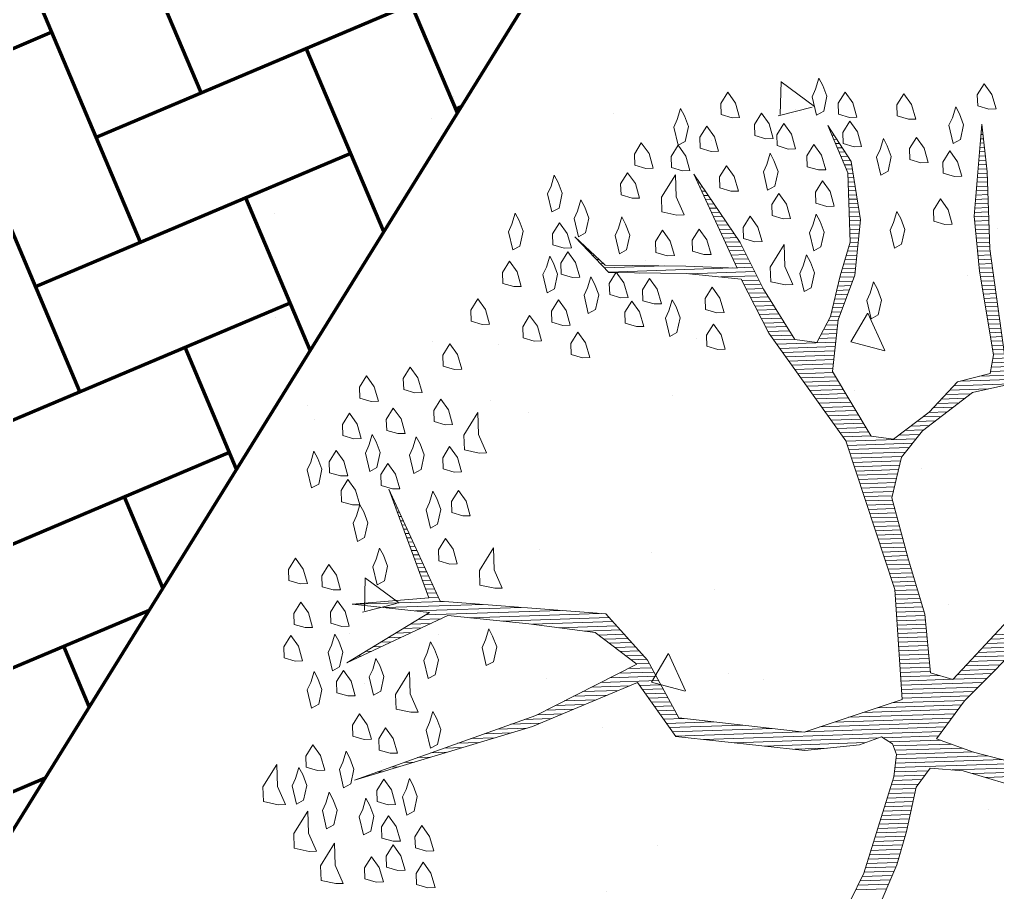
# Model space of a CAD drawing. Header units: millimetres. Extents: x 111 to 1506, y 14 to 566.
# Drawn here: x 218.242 to 219.819, y 161.33 to 162.738 of the extents above; entities that cross this region are included whole.
import ezdxf

# ---------------------------------------------------------------- set-up
doc = ezdxf.new("R2010")
doc.units = ezdxf.units.MM
doc.layers.add('ARBOLES', color=78, linetype='Continuous', lineweight=5)
doc.layers.add('G', color=254, linetype='Continuous', lineweight=5)

# ---------------------------------------------------------------- blocks, each defined once
blk = doc.blocks.new('*X16')
at = {"color": 0}
for p, q in [((17.5775, 17.92), (17.578, 17.92)), ((17.5814, 17.91), (17.584, 17.91)), ((17.5852, 17.9), (17.59, 17.9)), ((17.5891, 17.89), (17.596, 17.89)), ((17.9309, 17.89), (17.9356, 17.89)), ((17.9321, 17.9), (17.9348, 17.9)), ((17.9333, 17.91), (17.9341, 17.91)), ((17.5929, 17.88), (17.602, 17.88)), ((17.5967, 17.87), (17.608, 17.87)), ((17.9285, 17.87), (17.9371, 17.87)), ((17.9297, 17.88), (17.9364, 17.88)), ((17.6006, 17.86), (17.614, 17.86)), ((17.6044, 17.85), (17.62, 17.85)), ((17.9261, 17.85), (17.9387, 17.85)), ((17.9273, 17.86), (17.9379, 17.86)), ((17.6083, 17.84), (17.626, 17.84)), ((17.6121, 17.83), (17.6285, 17.83)), ((17.9237, 17.83), (17.9402, 17.83)), ((17.9249, 17.84), (17.9395, 17.84)), ((17.2621, 17.82), (17.2622, 17.82)), ((17.2663, 17.81), (17.2685, 17.81)), ((17.2706, 17.8), (17.2748, 17.8)), ((17.616, 17.82), (17.6298, 17.82)), ((17.6191, 17.81), (17.631, 17.81)), ((17.6191, 17.8), (17.6323, 17.8)), ((17.9201, 17.8), (17.9423, 17.8)), ((17.9213, 17.81), (17.9418, 17.81)), ((17.9225, 17.82), (17.941, 17.82)), ((17.2748, 17.79), (17.2811, 17.79)), ((17.279, 17.78), (17.2874, 17.78)), ((17.6191, 17.79), (17.6335, 17.79)), ((17.6191, 17.78), (17.6348, 17.78)), ((17.9177, 17.78), (17.9423, 17.78)), ((17.9189, 17.79), (17.9423, 17.79)), ((17.2832, 17.77), (17.2937, 17.77)), ((17.2875, 17.76), (17.3001, 17.76)), ((17.6191, 17.77), (17.636, 17.77)), ((17.6191, 17.76), (17.6373, 17.76)), ((17.9153, 17.76), (17.9423, 17.76)), ((17.9165, 17.77), (17.9423, 17.77)), ((17.2917, 17.75), (17.3064, 17.75)), ((17.2959, 17.74), (17.3127, 17.74)), ((17.6191, 17.75), (17.6385, 17.75)), ((17.6191, 17.74), (17.6398, 17.74)), ((17.9129, 17.74), (17.9423, 17.74)), ((17.9141, 17.75), (17.9423, 17.75)), ((17.3002, 17.73), (17.319, 17.73)), ((17.3044, 17.72), (17.3253, 17.72)), ((17.3086, 17.71), (17.3316, 17.71)), ((17.6191, 17.73), (17.641, 17.73)), ((17.6191, 17.72), (17.6423, 17.72)), ((17.6191, 17.71), (17.6435, 17.71)), ((17.9093, 17.71), (17.9423, 17.71)), ((17.9105, 17.72), (17.9423, 17.72)), ((17.9117, 17.73), (17.9423, 17.73)), ((17.3129, 17.7), (17.3379, 17.7)), ((17.3171, 17.69), (17.3443, 17.69)), ((17.6191, 17.7), (17.6445, 17.7)), ((17.6191, 17.69), (17.6431, 17.69)), ((17.9083, 17.7), (17.9423, 17.7)), ((17.909, 17.69), (17.9423, 17.69)), ((16.9852, 17.68), (16.9856, 17.68)), ((16.9942, 17.67), (16.9956, 17.67)), ((17.3213, 17.68), (17.3506, 17.68)), ((17.3256, 17.67), (17.3569, 17.67)), ((17.6191, 17.68), (17.6418, 17.68)), ((17.6191, 17.67), (17.6405, 17.67)), ((17.9097, 17.68), (17.9423, 17.68)), ((17.9103, 17.67), (17.9423, 17.67)), ((17.0032, 17.66), (17.0056, 17.66)), ((17.0122, 17.65), (17.0156, 17.65)), ((17.0212, 17.64), (17.0256, 17.64)), ((17.3298, 17.66), (17.3632, 17.66)), ((17.334, 17.65), (17.368, 17.65)), ((17.3382, 17.64), (17.3727, 17.64)), ((17.6157, 17.64), (17.6365, 17.64)), ((17.619, 17.65), (17.6378, 17.65)), ((17.6191, 17.66), (17.6391, 17.66)), ((17.911, 17.66), (17.9423, 17.66)), ((17.9117, 17.65), (17.9423, 17.65)), ((17.9123, 17.64), (17.9423, 17.64)), ((17.0302, 17.63), (17.0356, 17.63)), ((17.0392, 17.62), (17.0456, 17.62)), ((17.3425, 17.63), (17.3773, 17.63)), ((17.3467, 17.62), (17.3819, 17.62)), ((17.6091, 17.62), (17.6338, 17.62)), ((17.6124, 17.63), (17.6351, 17.63)), ((17.913, 17.63), (17.9423, 17.63)), ((17.9137, 17.62), (17.9428, 17.62)), ((17.0482, 17.61), (17.1861, 17.61)), ((17.0572, 17.6), (17.3444, 17.6)), ((17.3509, 17.61), (17.3865, 17.61)), ((17.3552, 17.6), (17.3911, 17.6)), ((17.6024, 17.6), (17.6311, 17.6)), ((17.6057, 17.61), (17.6325, 17.61)), ((17.9143, 17.61), (17.9438, 17.61)), ((17.915, 17.6), (17.9448, 17.6)), ((17.2417, 17.59), (17.3957, 17.59)), ((17.3167, 17.58), (17.4003, 17.58)), ((17.5957, 17.58), (17.6285, 17.58)), ((17.5991, 17.59), (17.6298, 17.59)), ((17.9157, 17.59), (17.9459, 17.59)), ((17.9163, 17.58), (17.9469, 17.58)), ((17.3657, 17.57), (17.405, 17.57)), ((17.3704, 17.56), (17.4096, 17.56)), ((17.3751, 17.55), (17.4142, 17.55)), ((17.5872, 17.55), (17.6178, 17.55)), ((17.5899, 17.56), (17.6219, 17.56)), ((17.5926, 17.57), (17.6261, 17.57)), ((17.9172, 17.57), (17.9479, 17.57)), ((17.9186, 17.56), (17.949, 17.56)), ((17.9199, 17.55), (17.95, 17.55)), ((17.3797, 17.54), (17.4197, 17.54)), ((17.3844, 17.53), (17.4254, 17.53)), ((17.5817, 17.53), (17.6094, 17.53)), ((17.5844, 17.54), (17.6136, 17.54)), ((17.9212, 17.54), (17.951, 17.54)), ((17.9225, 17.53), (17.9521, 17.53)), ((17.3891, 17.52), (17.4311, 17.52)), ((17.3937, 17.51), (17.4369, 17.51)), ((17.5762, 17.51), (17.6011, 17.51)), ((17.579, 17.52), (17.6053, 17.52)), ((17.9238, 17.52), (17.9531, 17.52)), ((17.9251, 17.51), (17.9541, 17.51)), ((17.3984, 17.5), (17.4426, 17.5)), ((17.4031, 17.49), (17.4483, 17.49)), ((17.5708, 17.49), (17.5928, 17.49)), ((17.5735, 17.5), (17.5969, 17.5)), ((17.9264, 17.5), (17.9552, 17.5)), ((17.9277, 17.49), (17.9562, 17.49)), ((17.4077, 17.48), (17.454, 17.48)), ((17.4124, 17.47), (17.4597, 17.47)), ((17.4171, 17.46), (17.4654, 17.46)), ((17.5566, 17.46), (17.5834, 17.46)), ((17.5623, 17.47), (17.5849, 17.47)), ((17.568, 17.48), (17.5886, 17.48)), ((17.929, 17.48), (17.9572, 17.48)), ((17.9303, 17.47), (17.9583, 17.47)), ((17.9316, 17.46), (17.9593, 17.46)), ((17.4217, 17.45), (17.4711, 17.45)), ((17.4276, 17.44), (17.4769, 17.44)), ((17.5452, 17.44), (17.5806, 17.44)), ((17.5509, 17.45), (17.582, 17.45)), ((17.9329, 17.45), (17.9604, 17.45)), ((17.9342, 17.44), (17.9614, 17.44)), ((17.4343, 17.43), (17.4826, 17.43)), ((17.441, 17.42), (17.5777, 17.42)), ((17.5394, 17.43), (17.5792, 17.43)), ((17.9355, 17.43), (17.9624, 17.43)), ((17.9368, 17.42), (17.9635, 17.42)), ((17.4476, 17.41), (17.5763, 17.41)), ((17.4543, 17.4), (17.5749, 17.4)), ((17.461, 17.39), (17.5734, 17.39)), ((17.9381, 17.41), (17.9645, 17.41)), ((17.9394, 17.4), (17.9655, 17.4)), ((17.9407, 17.39), (17.9666, 17.39)), ((17.4676, 17.38), (17.572, 17.38)), ((17.4743, 17.37), (17.5706, 17.37)), ((17.9407, 17.37), (17.984, 17.37)), ((17.942, 17.38), (17.9676, 17.38)), ((17.481, 17.36), (17.5692, 17.36)), ((17.4876, 17.35), (17.5695, 17.35)), ((17.9367, 17.35), (18.061, 17.35)), ((17.9387, 17.36), (18.004, 17.36)), ((17.4943, 17.34), (17.5751, 17.34)), ((17.501, 17.33), (17.5807, 17.33)), ((17.9087, 17.33), (18.0396, 17.33)), ((17.9347, 17.34), (18.0503, 17.34)), ((17.5076, 17.32), (17.5862, 17.32)), ((17.5143, 17.31), (17.5918, 17.31)), ((17.521, 17.3), (17.5973, 17.3)), ((17.8387, 17.3), (17.9283, 17.3)), ((17.8487, 17.31), (17.9816, 17.31)), ((17.8637, 17.32), (18.0288, 17.32)), ((17.5276, 17.29), (17.6029, 17.29)), ((17.5343, 17.28), (17.6084, 17.28)), ((17.8187, 17.28), (17.873, 17.28)), ((17.8287, 17.29), (17.887, 17.29)), ((17.541, 17.27), (17.614, 17.27)), ((17.5476, 17.26), (17.6195, 17.26)), ((17.7987, 17.26), (17.845, 17.26)), ((17.8087, 17.27), (17.859, 17.27)), ((17.5543, 17.25), (17.6251, 17.25)), ((17.561, 17.24), (17.6307, 17.24)), ((17.7741, 17.24), (17.817, 17.24)), ((17.7884, 17.25), (17.831, 17.25)), ((17.5676, 17.23), (17.6362, 17.23)), ((17.5743, 17.22), (17.6418, 17.22)), ((17.581, 17.21), (17.6473, 17.21)), ((17.7313, 17.21), (17.775, 17.21)), ((17.7456, 17.22), (17.789, 17.22)), ((17.7599, 17.23), (17.803, 17.23)), ((17.5876, 17.2), (17.6529, 17.2)), ((17.5939, 17.19), (17.7568, 17.19)), ((17.717, 17.2), (17.7653, 17.2)), ((17.5968, 17.18), (17.7482, 17.18)), ((17.5998, 17.17), (17.7396, 17.17)), ((17.6027, 17.16), (17.731, 17.16)), ((17.6056, 17.15), (17.7225, 17.15)), ((17.6085, 17.14), (17.7189, 17.14)), ((17.6115, 17.13), (17.7161, 17.13)), ((17.6144, 17.12), (17.7134, 17.12)), ((16.5321, 17.11), (16.5325, 17.11)), ((16.5355, 17.1), (16.5367, 17.1)), ((17.6173, 17.11), (17.7107, 17.11)), ((17.6203, 17.1), (17.7079, 17.1)), ((16.5388, 17.09), (16.5409, 17.09)), ((16.5421, 17.08), (16.5451, 17.08)), ((17.6232, 17.09), (17.7052, 17.09)), ((17.6261, 17.08), (17.7025, 17.08)), ((16.5454, 17.07), (16.5493, 17.07)), ((16.5488, 17.06), (16.5535, 17.06)), ((16.5521, 17.05), (16.5577, 17.05)), ((17.629, 17.07), (17.6998, 17.07)), ((17.632, 17.06), (17.697, 17.06)), ((17.6349, 17.05), (17.6968, 17.05)), ((16.5554, 17.04), (16.5619, 17.04)), ((16.5588, 17.03), (16.566, 17.03)), ((17.6378, 17.04), (17.6992, 17.04)), ((17.6407, 17.03), (17.7015, 17.03)), ((16.5621, 17.02), (16.5702, 17.02)), ((16.5654, 17.01), (16.5744, 17.01)), ((17.6437, 17.02), (17.7039, 17.02)), ((17.6466, 17.01), (17.7062, 17.01)), ((16.5688, 17), (16.5786, 17)), ((16.5721, 16.99), (16.5828, 16.99)), ((17.6495, 17), (17.7086, 17)), ((17.6524, 16.99), (17.7109, 16.99)), ((16.5754, 16.98), (16.587, 16.98)), ((16.5788, 16.97), (16.5912, 16.97)), ((16.5821, 16.96), (16.5954, 16.96)), ((17.6554, 16.98), (17.7133, 16.98)), ((17.6583, 16.97), (17.7156, 16.97)), ((17.6612, 16.96), (17.718, 16.96)), ((16.5854, 16.95), (16.5996, 16.95)), ((16.5888, 16.94), (16.6038, 16.94)), ((17.6642, 16.95), (17.7204, 16.95)), ((17.6671, 16.94), (17.7227, 16.94)), ((16.5921, 16.93), (16.608, 16.93)), ((16.5954, 16.92), (16.6122, 16.92)), ((17.67, 16.93), (17.7251, 16.93)), ((17.6729, 16.92), (17.7274, 16.92)), ((16.5988, 16.91), (16.6164, 16.91)), ((16.6021, 16.9), (16.6206, 16.9)), ((17.6759, 16.91), (17.7298, 16.91)), ((17.6788, 16.9), (17.7324, 16.9)), ((16.6054, 16.89), (16.6248, 16.89)), ((16.6088, 16.88), (16.629, 16.88)), ((16.6121, 16.87), (16.6331, 16.87)), ((17.6817, 16.89), (17.7351, 16.89)), ((17.6846, 16.88), (17.7378, 16.88)), ((17.6876, 16.87), (17.7404, 16.87)), ((16.443, 16.85), (16.6488, 16.85)), ((16.6154, 16.86), (16.6373, 16.86)), ((17.6905, 16.86), (17.7431, 16.86)), ((17.6934, 16.85), (17.7458, 16.85)), ((16.513, 16.84), (16.7388, 16.84)), ((16.583, 16.83), (16.8288, 16.83)), ((17.6957, 16.84), (17.7484, 16.84)), ((17.6961, 16.83), (17.7511, 16.83)), ((16.5885, 16.81), (16.6422, 16.81)), ((16.6062, 16.82), (16.9188, 16.82)), ((16.7083, 16.81), (17.0088, 16.81)), ((17.6964, 16.82), (17.7538, 16.82)), ((17.6967, 16.81), (17.7564, 16.81)), ((16.5355, 16.78), (16.5722, 16.78)), ((16.5531, 16.79), (16.5956, 16.79)), ((16.5708, 16.8), (16.6189, 16.8)), ((16.7816, 16.8), (17.0309, 16.8)), ((16.8532, 16.79), (17.0394, 16.79)), ((16.9132, 16.78), (17.0478, 16.78)), ((17.6971, 16.8), (17.7591, 16.8)), ((17.6974, 16.79), (17.7618, 16.79)), ((17.6977, 16.78), (17.7639, 16.78)), ((16.5001, 16.76), (16.5256, 16.76)), ((16.5178, 16.77), (16.5489, 16.77)), ((16.9732, 16.77), (17.0563, 16.77)), ((17.0054, 16.76), (17.0647, 16.76)), ((17.6981, 16.77), (17.7645, 16.77)), ((17.6984, 16.76), (17.7651, 16.76)), ((16.4647, 16.74), (16.4789, 16.74)), ((16.4824, 16.75), (16.5022, 16.75)), ((17.0177, 16.75), (17.0732, 16.75)), ((17.0299, 16.74), (17.0817, 16.74)), ((17.6987, 16.75), (17.7657, 16.75)), ((17.6991, 16.74), (17.7664, 16.74)), ((16.4293, 16.72), (16.4322, 16.72)), ((16.447, 16.73), (16.4556, 16.73)), ((17.0421, 16.73), (17.0901, 16.73)), ((17.0543, 16.72), (17.0986, 16.72)), ((17.0665, 16.71), (17.1071, 16.71)), ((17.6994, 16.73), (17.767, 16.73)), ((17.6997, 16.72), (17.7676, 16.72)), ((17.7001, 16.71), (17.7682, 16.71)), ((17.9035, 16.71), (17.9873, 16.71)), ((17.9135, 16.72), (17.9979, 16.72)), ((17.9235, 16.73), (18.0084, 16.73)), ((17.0788, 16.7), (17.1155, 16.7)), ((17.091, 16.69), (17.1213, 16.69)), ((17.7004, 16.7), (17.7689, 16.7)), ((17.7007, 16.69), (17.7695, 16.69)), ((17.8835, 16.69), (17.9662, 16.69)), ((17.8935, 16.7), (17.9768, 16.7)), ((17.0504, 16.67), (17.1313, 16.67)), ((17.0719, 16.68), (17.1263, 16.68)), ((17.7011, 16.68), (17.7701, 16.68)), ((17.7014, 16.67), (17.7707, 16.67)), ((17.8635, 16.67), (17.9451, 16.67)), ((17.8735, 16.68), (17.9556, 16.68)), ((17.0073, 16.65), (17.1413, 16.65)), ((17.0288, 16.66), (17.1363, 16.66)), ((17.7017, 16.66), (17.7714, 16.66)), ((17.7021, 16.65), (17.772, 16.65)), ((17.8435, 16.65), (17.924, 16.65)), ((17.8535, 16.66), (17.9345, 16.66)), ((16.9427, 16.62), (17.0214, 16.62)), ((16.9642, 16.63), (17.0477, 16.63)), ((16.9858, 16.64), (17.0741, 16.64)), ((17.0964, 16.64), (17.1463, 16.64)), ((17.1031, 16.63), (17.1513, 16.63)), ((17.1097, 16.62), (17.1563, 16.62)), ((17.7024, 16.64), (17.7924, 16.64)), ((17.7027, 16.63), (17.8224, 16.63)), ((17.7031, 16.62), (17.8923, 16.62)), ((17.8235, 16.63), (17.9029, 16.63)), ((17.8335, 16.64), (17.9134, 16.64)), ((16.8996, 16.6), (16.9686, 16.6)), ((16.9211, 16.61), (16.995, 16.61)), ((17.1164, 16.61), (17.1613, 16.61)), ((17.1231, 16.6), (17.1663, 16.6)), ((17.7034, 16.61), (17.8818, 16.61)), ((17.7037, 16.6), (17.8712, 16.6)), ((16.8565, 16.58), (16.9159, 16.58)), ((16.8781, 16.59), (16.9423, 16.59)), ((17.1297, 16.59), (17.1713, 16.59)), ((17.1364, 16.58), (17.1763, 16.58)), ((17.6798, 16.58), (17.8501, 16.58)), ((17.7041, 16.59), (17.8606, 16.59)), ((16.7953, 16.56), (16.8632, 16.56)), ((16.8265, 16.57), (16.8895, 16.57)), ((17.1431, 16.57), (17.1813, 16.57)), ((17.1497, 16.56), (17.1971, 16.56)), ((17.6123, 16.56), (17.8338, 16.56)), ((17.646, 16.57), (17.8418, 16.57)), ((16.7015, 16.53), (16.7578, 16.53)), ((16.7328, 16.54), (16.7955, 16.54)), ((16.764, 16.55), (16.8332, 16.55)), ((17.1564, 16.55), (17.2651, 16.55)), ((17.163, 16.54), (17.3331, 16.54)), ((17.1697, 16.53), (17.401, 16.53)), ((17.511, 16.53), (17.8098, 16.53)), ((17.5448, 16.54), (17.8178, 16.54)), ((17.5785, 16.55), (17.8258, 16.55)), ((16.639, 16.51), (16.6824, 16.51)), ((16.6703, 16.52), (16.7201, 16.52)), ((17.1764, 16.52), (17.469, 16.52)), ((17.2412, 16.51), (17.7938, 16.51)), ((17.4773, 16.52), (17.8018, 16.52)), ((16.5765, 16.49), (16.607, 16.49)), ((16.6078, 16.5), (16.6447, 16.5)), ((17.3112, 16.5), (17.6466, 16.5)), ((17.3812, 16.49), (17.6166, 16.49)), ((17.6564, 16.5), (17.7858, 16.5)), ((17.6714, 16.49), (17.7899, 16.49)), ((16.514, 16.47), (16.5317, 16.47)), ((16.5453, 16.48), (16.5693, 16.48)), ((17.4512, 16.48), (17.5245, 16.48)), ((17.6804, 16.48), (17.8149, 16.48)), ((17.6837, 16.47), (17.8399, 16.47)), ((16.4515, 16.45), (16.4563, 16.45)), ((16.4828, 16.46), (16.494, 16.46)), ((17.6839, 16.44), (17.9326, 16.44)), ((17.6855, 16.45), (17.8986, 16.45)), ((17.687, 16.46), (17.8649, 16.46)), ((17.6805, 16.42), (17.7592, 16.42)), ((17.6822, 16.43), (17.9666, 16.43)), ((17.8145, 16.42), (18.0006, 16.42)), ((17.6757, 16.4), (17.7432, 16.4)), ((17.6789, 16.41), (17.7512, 16.41)), ((17.8617, 16.41), (18.0157, 16.41)), ((17.8916, 16.4), (18.0232, 16.4)), ((17.6653, 16.37), (17.7264, 16.37)), ((17.6687, 16.38), (17.7289, 16.38)), ((17.6722, 16.39), (17.7352, 16.39)), ((17.6584, 16.35), (17.7214, 16.35)), ((17.6618, 16.36), (17.7239, 16.36)), ((17.6514, 16.33), (17.7164, 16.33)), ((17.6549, 16.34), (17.7189, 16.34)), ((17.6445, 16.31), (17.7114, 16.31)), ((17.648, 16.32), (17.7139, 16.32)), ((17.6341, 16.28), (17.7038, 16.28)), ((17.6376, 16.29), (17.7064, 16.29)), ((17.6411, 16.3), (17.7089, 16.3)), ((17.6272, 16.26), (17.6971, 16.26)), ((17.6307, 16.27), (17.7005, 16.27)), ((17.6203, 16.24), (17.6905, 16.24)), ((17.6237, 16.25), (17.6938, 16.25)), ((17.6134, 16.22), (17.6838, 16.22)), ((17.6168, 16.23), (17.6871, 16.23)), ((17.603, 16.19), (17.6719, 16.19)), ((17.6064, 16.2), (17.6766, 16.2)), ((17.6099, 16.21), (17.6805, 16.21)), ((17.5928, 16.17), (17.6627, 16.17)), ((17.5981, 16.18), (17.6673, 16.18)), ((17.5821, 16.15), (17.6535, 16.15)), ((17.5874, 16.16), (17.6581, 16.16))]:
    blk.add_line(p, q, dxfattribs=at)
blk = doc.blocks.new('E1E')
at = {"layer": 'ARBOLES', "ltscale": 0.2}
for p, q in [((96.1395, 58.8197), (96.1395, 58.8197)), ((96.6386, 58.7496), (96.6386, 58.7496)), ((96.0816, 58.6988), (96.0816, 58.6988)), ((96.7277, 58.6218), (96.7277, 58.6218)), ((96.7897, 58.5418), (96.7897, 58.5418)), ((96.2657, 58.527), (96.2657, 58.527)), ((96.7825, 58.4946), (96.7278, 58.4546)), ((96.8025, 58.431), (96.78, 58.4907)), ((96.4032, 58.4799), (96.4032, 58.4799)), ((96.6289, 58.4788), (96.6289, 58.4788)), ((96.8019, 58.4317), (96.7246, 58.4514)), ((96.0502, 58.4349), (96.0502, 58.4349)), ((96.2114, 58.4099), (96.1441, 58.4015)), ((96.2025, 58.3466), (96.2117, 58.4097)), ((95.5121, 58.3932), (95.5121, 58.3932)), ((96.2019, 58.3461), (96.1439, 58.4008)), ((96.0788, 58.338), (96.0788, 58.338)), ((96.0113, 58.3231), (96.0113, 58.3231)), ((96.5104, 58.2531), (96.5104, 58.2531)), ((95.7543, 58.1961), (95.7543, 58.1961)), ((96.1659, 58.1962), (96.1659, 58.1962)), ((97.0096, 58.183), (97.0096, 58.183)), ((96.3063, 58.1771), (96.3063, 58.1771)), ((97.032, 58.1625), (97.032, 58.1625)), ((95.7346, 58.0534), (95.7346, 58.0534)), ((97.1546, 58.0293), (97.1546, 58.0293)), ((96.6306, 58.0145), (96.6306, 58.0145)), ((96.7075, 58.0206), (96.7075, 58.0206)), ((96.8535, 57.957), (96.8535, 57.957)), ((96.7329, 57.9133), (96.7329, 57.9133)), ((96.3831, 57.8787), (96.3831, 57.8787)), ((97.2321, 57.8433), (97.2321, 57.8433)), ((95.8816, 57.8288), (95.8816, 57.8288)), ((96.3808, 57.7588), (96.3808, 57.7588)), ((96.0586, 57.7367), (96.0586, 57.7367)), ((96.5308, 57.6837), (96.5308, 57.6837)), ((96.1011, 57.6524), (96.0338, 57.644)), ((96.0922, 57.5891), (96.1014, 57.6522)), ((96.5309, 57.6553), (96.5309, 57.6553)), ((96.0916, 57.5886), (96.0336, 57.6433)), ((97.0189, 57.5576), (97.0189, 57.5576)), ((96.9955, 57.5021), (96.9955, 57.5021)), ((95.9403, 57.448), (95.9403, 57.448)), ((96.6945, 57.4157), (96.6945, 57.4157)), ((96.4995, 57.3914), (96.4995, 57.3914)), ((95.9202, 57.3422), (95.9202, 57.3422)), ((96.3968, 57.2987), (96.3421, 57.2587)), ((96.4168, 57.2351), (96.3942, 57.2948)), ((96.37, 57.2738), (96.37, 57.2738)), ((96.2526, 57.2622), (96.2526, 57.2622)), ((96.4161, 57.2358), (96.3388, 57.2555)), ((96.0455, 57.1319), (96.0455, 57.1319))]:
    blk.add_line(p, q, dxfattribs=at)
for points in [[(95.6387, 58.6613), (95.6373, 58.5593), (95.6439, 58.4921), (95.6591, 58.4054), (95.6476, 58.3613), (95.5861, 58.3417), (95.4965, 58.333)], [(95.4561, 58.2838), (95.5811, 58.3005), (95.6577, 58.3035), (95.6347, 58.2152), (95.5632, 58.0431)], [(95.6102, 58.0251), (95.6715, 58.1849), (95.7164, 58.1893), (95.7692, 58.0881), (95.8387, 58.0021), (95.9139, 57.9032), (95.9263, 57.8229), (95.9075, 57.76), (95.8454, 57.6544), (95.75, 57.5886)], [(95.8158, 57.5633), (95.9193, 57.3834), (95.9802, 57.2468), (96.0243, 57.1651), (95.9714, 57.3364), (95.9215, 57.4311), (95.8354, 57.572), (95.8274, 57.6074), (95.8801, 57.6465), (95.909, 57.7217), (95.9538, 57.7962), (95.9957, 57.8071), (96.1128, 57.719), (96.1404, 57.6221), (96.1426, 57.5296), (96.173, 57.4262), (96.2324, 57.3279), (96.3004, 57.2803), (96.2302, 57.3504), (96.1752, 57.4739), (96.1686, 57.5412), (96.1563, 57.6214), (96.162, 57.6785), (96.2039, 57.6894), (96.2965, 57.6215), (96.3732, 57.5543), (96.5063, 57.4655), (96.3594, 57.6027), (96.4534, 57.6368), (96.5994, 57.694), (96.6746, 57.6651), (96.5871, 57.7041), (96.4476, 57.6498), (96.3442, 57.6194), (96.2553, 57.6966), (96.0383, 57.8338), (95.8415, 58.0658), (95.7481, 58.258), (95.9006, 58.3882), (96.1362, 58.4542), (96.2345, 58.3733), (96.3437, 58.3206), (96.6509, 58.4184), (96.8252, 58.2544), (96.6733, 58.4206), (96.807, 58.4879), (96.6617, 58.4466), (96.7737, 58.5977), (96.6263, 58.4386), (96.4745, 58.3944), (96.3488, 58.3618), (96.2512, 58.3884), (96.3956, 58.5541), (96.6745, 58.803), (96.3934, 58.5765), (96.2367, 58.421), (96.1282, 58.4896), (95.8861, 58.4207), (95.7914, 58.3708), (95.7582, 58.3404), (95.7329, 58.3447), (95.7177, 58.3613), (95.7068, 58.4033), (95.69, 58.5984), (95.6986, 58.7192)]]:
    blk.add_lwpolyline(points, dxfattribs=at)
for points in [[(96.6324, 59.0025), (96.6613, 59.0075), (96.6729, 58.9815), (96.6643, 58.9309), (96.6469, 58.9699), (96.6194, 58.9967)], [(96.5609, 58.9706), (96.5833, 58.9728), (96.592, 58.9533), (96.5876, 58.928), (96.5659, 58.9417), (96.5479, 58.9648)], [(96.704, 58.9642), (96.7329, 58.9693), (96.7445, 58.9433), (96.7359, 58.8926), (96.7185, 58.9317), (96.691, 58.9584)], [(96.464, 58.9431), (96.4864, 58.9452), (96.4951, 58.9257), (96.4908, 58.9004), (96.4691, 58.9141), (96.451, 58.9373)], [(96.5305, 58.9337), (96.5529, 58.9359), (96.5616, 58.9164), (96.5573, 58.8911), (96.5356, 58.9048), (96.5175, 58.9279)], [(96.7091, 58.8652), (96.7098, 58.8811), (96.6889, 58.9107), (96.6787, 58.8984), (96.6838, 58.8695), (96.699, 58.8529), (96.7113, 58.8428)], [(96.7937, 58.9028), (96.8226, 58.9079), (96.8342, 58.8819), (96.8255, 58.8313), (96.8082, 58.8703), (96.7807, 58.897)], [(96.5602, 58.8846), (96.5826, 58.8868), (96.5913, 58.8672), (96.587, 58.8419), (96.5653, 58.8557), (96.5472, 58.8788)], [(96.6383, 58.8492), (96.639, 58.8651), (96.618, 58.8947), (96.6079, 58.8824), (96.613, 58.8535), (96.6282, 58.8369), (96.6405, 58.8268)], [(96.7814, 58.8428), (96.7821, 58.8587), (96.7612, 58.8883), (96.7511, 58.876), (96.7561, 58.8471), (96.7713, 58.8305), (96.7836, 58.8204)], [(96.493, 58.878), (96.5154, 58.8802), (96.5241, 58.8607), (96.5198, 58.8354), (96.4981, 58.8491), (96.48, 58.8722)], [(96.5747, 58.7819), (96.5754, 58.7978), (96.5545, 58.8275), (96.5443, 58.8152), (96.5494, 58.7863), (96.5646, 58.7696), (96.5769, 58.7595)], [(96.5957, 58.8224), (96.6181, 58.8246), (96.6268, 58.8051), (96.6224, 58.7798), (96.6007, 58.7935), (96.5827, 58.8166)], [(96.7085, 58.7791), (96.7092, 58.795), (96.6882, 58.8247), (96.6781, 58.8124), (96.6832, 58.7835), (96.6984, 58.7668), (96.7107, 58.7567)], [(96.7482, 58.8124), (96.7706, 58.8146), (96.7793, 58.7951), (96.775, 58.7698), (96.7533, 58.7835), (96.7352, 58.8066)], [(96.6297, 58.7285), (96.6521, 58.7307), (96.6608, 58.7111), (96.6565, 58.6858), (96.6348, 58.6996), (96.6167, 58.7227)], [(96.6868, 58.7227), (96.7092, 58.7249), (96.7179, 58.7054), (96.7136, 58.6801), (96.6919, 58.6938), (96.6738, 58.7169)], [(96.8242, 58.6592), (96.8249, 58.6751), (96.8039, 58.7047), (96.7938, 58.6924), (96.7989, 58.6635), (96.8141, 58.6469), (96.8264, 58.6368)], [(96.5813, 58.6446), (96.582, 58.6605), (96.5611, 58.6901), (96.551, 58.6778), (96.556, 58.6489), (96.5712, 58.6323), (96.5835, 58.6222)], [(96.7476, 58.6563), (96.77, 58.6585), (96.7787, 58.6389), (96.7744, 58.6136), (96.7527, 58.6274), (96.7346, 58.6505)], [(96.6225, 58.6396), (96.6515, 58.6446), (96.663, 58.6186), (96.6544, 58.568), (96.637, 58.607), (96.6095, 58.6338)], [(96.7223, 58.5905), (96.7231, 58.6064), (96.7021, 58.636), (96.692, 58.6237), (96.697, 58.5948), (96.7122, 58.5782), (96.7245, 58.5681)], [(96.8142, 58.5768), (96.8149, 58.5927), (96.7939, 58.6223), (96.7838, 58.61), (96.7889, 58.5811), (96.804, 58.5645), (96.8163, 58.5544)], [(96.8676, 58.6318), (96.89, 58.634), (96.8987, 58.6144), (96.8944, 58.5891), (96.8727, 58.6029), (96.8546, 58.626)], [(96.6364, 58.521), (96.6371, 58.5369), (96.6161, 58.5665), (96.606, 58.5542), (96.6111, 58.5253), (96.6263, 58.5087), (96.6385, 58.4986)], [(96.8742, 58.5645), (96.8966, 58.5667), (96.9053, 58.5472), (96.9009, 58.5219), (96.8792, 58.5356), (96.8612, 58.5588)], [(96.8091, 58.5356), (96.8315, 58.5378), (96.8402, 58.5183), (96.8359, 58.493), (96.8142, 58.5067), (96.7961, 58.5298)], [(96.541, 58.4552), (96.5417, 58.4711), (96.5207, 58.5007), (96.5106, 58.4884), (96.5157, 58.4595), (96.5309, 58.4429), (96.5432, 58.4328)], [(96.9154, 58.4894), (96.9378, 58.4916), (96.9465, 58.4721), (96.9422, 58.4468), (96.9205, 58.4605), (96.9024, 58.4836)], [(96.8511, 58.4763), (96.8735, 58.4785), (96.8822, 58.459), (96.8779, 58.4337), (96.8562, 58.4474), (96.8381, 58.4705)], [(96.7962, 58.3896), (96.7969, 58.4055), (96.7759, 58.4351), (96.7658, 58.4228), (96.7709, 58.3939), (96.7861, 58.3773), (96.7984, 58.3671)], [(96.8635, 58.326), (96.8642, 58.3419), (96.8432, 58.3715), (96.8331, 58.3592), (96.8382, 58.3303), (96.8534, 58.3137), (96.8657, 58.3036)], [(96.562, 58.3554), (96.5909, 58.3605), (96.6025, 58.3345), (96.5939, 58.2839), (96.5765, 58.3229), (96.549, 58.3496)], [(96.6603, 58.3446), (96.6828, 58.3468), (96.6914, 58.3273), (96.6871, 58.302), (96.6654, 58.3157), (96.6473, 58.3388)], [(96.7421, 58.2486), (96.7428, 58.2645), (96.7218, 58.2941), (96.7117, 58.2818), (96.7168, 58.2529), (96.732, 58.2363), (96.7443, 58.2261)], [(96.8787, 58.3094), (96.9011, 58.3116), (96.9098, 58.292), (96.9055, 58.2667), (96.8838, 58.2805), (96.8657, 58.3036)], [(96.985, 58.2632), (96.9857, 58.2791), (96.9647, 58.3087), (96.9546, 58.2964), (96.9597, 58.2675), (96.9749, 58.2509), (96.9872, 58.2408)], [(96.9214, 58.266), (96.9438, 58.2682), (96.9525, 58.2487), (96.9481, 58.2234), (96.9264, 58.2371), (96.9084, 58.2602)], [(96.672, 58.2485), (96.6944, 58.2507), (96.7031, 58.2312), (96.6988, 58.2059), (96.6771, 58.2196), (96.659, 58.2427)], [(96.8187, 58.2515), (96.8411, 58.2537), (96.8498, 58.2342), (96.8455, 58.2089), (96.8238, 58.2226), (96.8057, 58.2457)], [(96.8925, 58.1908), (96.8932, 58.2067), (96.8722, 58.2364), (96.8621, 58.2241), (96.8672, 58.1951), (96.8824, 58.1785), (96.8947, 58.1684)], [(96.8116, 58.1626), (96.8123, 58.1785), (96.7913, 58.2081), (96.7812, 58.1958), (96.7863, 58.1669), (96.8014, 58.1503), (96.8137, 58.1402)], [(96.9243, 58.1894), (96.9467, 58.1916), (96.9554, 58.1721), (96.9511, 58.1468), (96.9294, 58.1605), (96.9113, 58.1836)], [(96.7197, 58.1762), (96.7422, 58.1784), (96.7508, 58.1589), (96.7465, 58.1336), (96.7248, 58.1473), (96.7067, 58.1705)], [(96.8492, 58.1481), (96.8716, 58.1503), (96.8803, 58.1308), (96.8759, 58.1055), (96.8542, 58.1192), (96.8362, 58.1423)], [(96.6887, 58.1235), (96.7176, 58.1285), (96.7292, 58.1025), (96.7206, 58.0519), (96.7032, 58.0909), (96.6757, 58.1177)], [(96.9208, 58.1099), (96.9432, 58.1121), (96.9518, 58.0926), (96.9475, 58.0672), (96.9258, 58.081), (96.9077, 58.1041)], [(96.7704, 58.0975), (96.7928, 58.0997), (96.8015, 58.0802), (96.7972, 58.0549), (96.7755, 58.0686), (96.7574, 58.0917)], [(96.8485, 58.0621), (96.8709, 58.0643), (96.8796, 58.0448), (96.8753, 58.0195), (96.8536, 58.0332), (96.8355, 58.0563)], [(96.7943, 57.9912), (96.8167, 57.9934), (96.8254, 57.9739), (96.8211, 57.9486), (96.7994, 57.9623), (96.7813, 57.9854)], [(96.5725, 57.8769), (96.5949, 57.879), (96.6036, 57.8595), (96.5993, 57.8342), (96.5776, 57.848), (96.5595, 57.8711)], [(96.6715, 57.882), (96.6939, 57.8842), (96.7026, 57.8647), (96.6983, 57.8394), (96.6766, 57.8531), (96.6585, 57.8762)], [(96.7771, 57.89), (96.7995, 57.8922), (96.8082, 57.8727), (96.8038, 57.8474), (96.7821, 57.8611), (96.764, 57.8842)], [(96.6311, 57.8328), (96.6535, 57.835), (96.6622, 57.8155), (96.6578, 57.7902), (96.6362, 57.8039), (96.6181, 57.827)], [(96.7475, 57.7989), (96.7699, 57.8011), (96.7786, 57.7816), (96.7743, 57.7563), (96.7526, 57.77), (96.7345, 57.7931)], [(96.4981, 57.7814), (96.5205, 57.7836), (96.5292, 57.7641), (96.5249, 57.7388), (96.5032, 57.7525), (96.4851, 57.7756)], [(96.6145, 57.7475), (96.6152, 57.7634), (96.5942, 57.793), (96.5841, 57.7807), (96.5892, 57.7518), (96.6044, 57.7352), (96.6167, 57.7251)], [(96.7034, 57.7403), (96.7041, 57.7562), (96.6832, 57.7859), (96.673, 57.7736), (96.6781, 57.7446), (96.6933, 57.728), (96.7056, 57.7179)], [(96.3347, 57.7632), (96.3571, 57.7654), (96.3658, 57.7459), (96.3615, 57.7206), (96.3398, 57.7343), (96.3217, 57.7574)], [(96.4511, 57.7293), (96.4519, 57.7452), (96.4309, 57.7748), (96.4208, 57.7625), (96.4258, 57.7336), (96.441, 57.717), (96.4533, 57.7069)], [(96.5473, 57.7409), (96.5697, 57.7431), (96.5784, 57.7236), (96.5741, 57.6983), (96.5524, 57.712), (96.5343, 57.7351)], [(96.483, 57.7279), (96.5054, 57.7301), (96.5141, 57.7106), (96.5097, 57.6853), (96.488, 57.699), (96.4699, 57.7221)], [(96.6492, 57.7396), (96.6716, 57.7417), (96.6803, 57.7222), (96.676, 57.6969), (96.6543, 57.7107), (96.6362, 57.7338)], [(96.7967, 57.6883), (96.7974, 57.7042), (96.7764, 57.7339), (96.7663, 57.7216), (96.7714, 57.6927), (96.7866, 57.676), (96.7989, 57.6659)], [(96.3637, 57.6982), (96.3861, 57.7003), (96.3948, 57.6808), (96.3905, 57.6555), (96.3688, 57.6692), (96.3507, 57.6924)], [(96.6854, 57.6933), (96.7078, 57.6955), (96.7165, 57.676), (96.7122, 57.6507), (96.6905, 57.6644), (96.6724, 57.6875)], [(96.6023, 57.6174), (96.603, 57.6333), (96.582, 57.6629), (96.5719, 57.6506), (96.577, 57.6217), (96.5922, 57.6051), (96.6045, 57.595)], [(96.6883, 57.6167), (96.689, 57.6326), (96.6681, 57.6622), (96.6579, 57.6499), (96.663, 57.621), (96.6782, 57.6044), (96.6905, 57.5943)], [(96.4946, 57.6317), (96.517, 57.6339), (96.5257, 57.6144), (96.5214, 57.5891), (96.4997, 57.6028), (96.4816, 57.626)], [(96.7541, 57.5914), (96.7548, 57.6073), (96.7339, 57.637), (96.7237, 57.6247), (96.7288, 57.5958), (96.744, 57.5791), (96.7563, 57.569)], [(96.1021, 57.5505), (96.1028, 57.5664), (96.0818, 57.596), (96.0717, 57.5837), (96.0768, 57.5548), (96.092, 57.5382), (96.1043, 57.5281)], [(96.2424, 57.5506), (96.2431, 57.5665), (96.2221, 57.5961), (96.212, 57.5838), (96.2171, 57.5549), (96.2322, 57.5383), (96.2445, 57.5282)], [(96.2604, 57.5976), (96.2893, 57.6027), (96.3009, 57.5767), (96.2923, 57.5261), (96.2749, 57.5651), (96.2474, 57.5918)], [(96.4295, 57.6028), (96.452, 57.605), (96.4606, 57.5855), (96.4563, 57.5602), (96.4346, 57.5739), (96.4165, 57.597)], [(96.5069, 57.5515), (96.5358, 57.5566), (96.5474, 57.5306), (96.5388, 57.48), (96.5214, 57.519), (96.4939, 57.5457)], [(96.5995, 57.5537), (96.6219, 57.5559), (96.6306, 57.5364), (96.6262, 57.5111), (96.6045, 57.5248), (96.5865, 57.548)], [(96.3472, 57.5427), (96.3696, 57.5449), (96.3783, 57.5254), (96.374, 57.5001), (96.3523, 57.5138), (96.3342, 57.5369)], [(96.2547, 57.4704), (96.2554, 57.4863), (96.2344, 57.5159), (96.2243, 57.5036), (96.2294, 57.4747), (96.2446, 57.4581), (96.2569, 57.448)], [(96.3125, 57.4805), (96.3349, 57.4827), (96.3436, 57.4632), (96.3393, 57.4379), (96.3176, 57.4516), (96.2995, 57.4747)], [(96.5966, 57.4901), (96.619, 57.4923), (96.6277, 57.4728), (96.6234, 57.4475), (96.6017, 57.4612), (96.5836, 57.4843)], [(96.4268, 57.469), (96.4492, 57.4712), (96.4578, 57.4517), (96.4535, 57.4264), (96.4318, 57.4401), (96.4137, 57.4633)], [(96.5287, 57.4677), (96.5511, 57.4699), (96.5598, 57.4503), (96.5555, 57.425), (96.5338, 57.4388), (96.5157, 57.4619)], [(96.1116, 57.4067), (96.1123, 57.4226), (96.0913, 57.4522), (96.0812, 57.4399), (96.0863, 57.411), (96.1015, 57.3944), (96.1138, 57.3842)], [(96.382, 57.3946), (96.3827, 57.4105), (96.3617, 57.4401), (96.3516, 57.4278), (96.3567, 57.3989), (96.3719, 57.3823), (96.3842, 57.3721)], [(96.2432, 57.4263), (96.2656, 57.4285), (96.2743, 57.4089), (96.2699, 57.3836), (96.2482, 57.3974), (96.2302, 57.4205)], [(96.5757, 57.3795), (96.5764, 57.3954), (96.5555, 57.425), (96.5453, 57.4127), (96.5504, 57.3838), (96.5656, 57.3672), (96.5779, 57.3571)], [(96.4911, 57.412), (96.5135, 57.4142), (96.5222, 57.3947), (96.5179, 57.3694), (96.4962, 57.3831), (96.4781, 57.4062)], [(96.0177, 57.3726), (96.0401, 57.3748), (96.0488, 57.3553), (96.0444, 57.33), (96.0227, 57.3437), (96.0047, 57.3668)], [(96.2851, 57.367), (96.3075, 57.3692), (96.3162, 57.3497), (96.3119, 57.3244), (96.2902, 57.3381), (96.2721, 57.3612)], [(96.3545, 57.3512), (96.377, 57.3533), (96.3856, 57.3338), (96.3813, 57.3085), (96.3596, 57.3223), (96.3415, 57.3454)], [(96.4023, 57.349), (96.4247, 57.3512), (96.4334, 57.3317), (96.429, 57.3064), (96.4073, 57.3201), (96.3893, 57.3432)], [(96.1891, 57.2853), (96.1898, 57.3012), (96.1688, 57.3308), (96.1587, 57.3185), (96.1637, 57.2896), (96.1789, 57.273), (96.1912, 57.2629)], [(96.4782, 57.3361), (96.5006, 57.3383), (96.5093, 57.3187), (96.5049, 57.2934), (96.4833, 57.3072), (96.4652, 57.3303)], [(96.2375, 57.299), (96.2599, 57.3012), (96.2686, 57.2817), (96.2643, 57.2564), (96.2426, 57.2701), (96.2245, 57.2932)], [(96.0358, 57.2794), (96.0582, 57.2816), (96.0669, 57.262), (96.0626, 57.2367), (96.0409, 57.2505), (96.0228, 57.2736)], [(96.1059, 57.2794), (96.1283, 57.2816), (96.137, 57.2621), (96.1327, 57.2368), (96.111, 57.2505), (96.0929, 57.2736)], [(96.3489, 57.2239), (96.3496, 57.2398), (96.3286, 57.2695), (96.3185, 57.2572), (96.3236, 57.2282), (96.3387, 57.2116), (96.351, 57.2015)], [(96.2671, 57.2499), (96.2896, 57.2521), (96.2982, 57.2326), (96.2939, 57.2073), (96.2722, 57.221), (96.2541, 57.2441)], [(96.0821, 57.1753), (96.0829, 57.1912), (96.0619, 57.2208), (96.0518, 57.2085), (96.0568, 57.1796), (96.072, 57.163), (96.0843, 57.1529)], [(96.1602, 57.2101), (96.1826, 57.2122), (96.1913, 57.1927), (96.187, 57.1674), (96.1653, 57.1812), (96.1472, 57.2043)], [(96.0229, 57.1333), (96.0453, 57.1355), (96.054, 57.116), (96.0497, 57.0907), (96.028, 57.1044), (96.0099, 57.1275)]]:
    blk.add_lwpolyline(points, close=True, dxfattribs=at)
at = {"layer": 'ARBOLES', "ltscale": 0.2, "xscale": 0.8372139817761642, "yscale": 0.8372139817761642, "zscale": 0.8372139817761642, "rotation": 204.0028523145856}
blk.add_blockref('*X16', (103.6395, 76.9735), dxfattribs=at)

msp = doc.modelspace()

# ---------------------------------------------------------------- linework, layer by layer
at = {"lineweight": 211, "ltscale": 1000}
msp.add_line((217.41941, 160.12171), (230.76998, 181.65183), dxfattribs=at)
at = {"lineweight": 100, "ltscale": 1000}
msp.add_line((217.41941, 160.12171), (230.76998, 181.65183), dxfattribs=at)
msp.add_lwpolyline([(217.41941, 160.12171), (221.79096, 156.11646), (232.69441, 179.68346), (230.76998, 181.65183), (217.41941, 160.12171)], dxfattribs=at)
at = {"layer": 'G', "linetype": 'Continuous', "lineweight": 100, "ltscale": 1000}
for p, q in [((218.53506, 162.61978), (218.32014, 163.12822)), ((218.94831, 162.58733), (218.80238, 162.93254)), ((218.43723, 162.37866), (218.2223, 162.8871)), ((218.36558, 162.54814), (218.87402, 162.76306)), ((217.7855, 162.50269), (218.29394, 162.71762)), ((218.82952, 162.39576), (218.70454, 162.69142)), ((218.33939, 162.13754), (218.12446, 162.64597)), ((218.94566, 162.59359), (218.95451, 162.59732)), ((218.26775, 162.30702), (218.77619, 162.52194)), ((218.71074, 162.2042), (218.60671, 162.4503)), ((218.16991, 162.06589), (218.67835, 162.28082)), ((218.59195, 162.01264), (218.50887, 162.20918)), ((218.07207, 161.82477), (218.58051, 162.0397)), ((218.47316, 161.82107), (218.41103, 161.96806)), ((217.97423, 161.58365), (218.45088, 161.78514)), ((218.35438, 161.62951), (218.31319, 161.72693)), ((217.8764, 161.34253), (218.28301, 161.51441))]:
    msp.add_line(p, q, dxfattribs=at)

# ---------------------------------------------------------------- block references
at = {"layer": 'ARBOLES', "color": 0, "xscale": 0.8310831642732954, "yscale": 0.8310831642732954, "zscale": 0.8310831642732954, "rotation": 157.9147716791316}
msp.add_blockref('E1E', (311.60582, 176.5868), dxfattribs=at)

doc.saveas('drawing.dxf')
